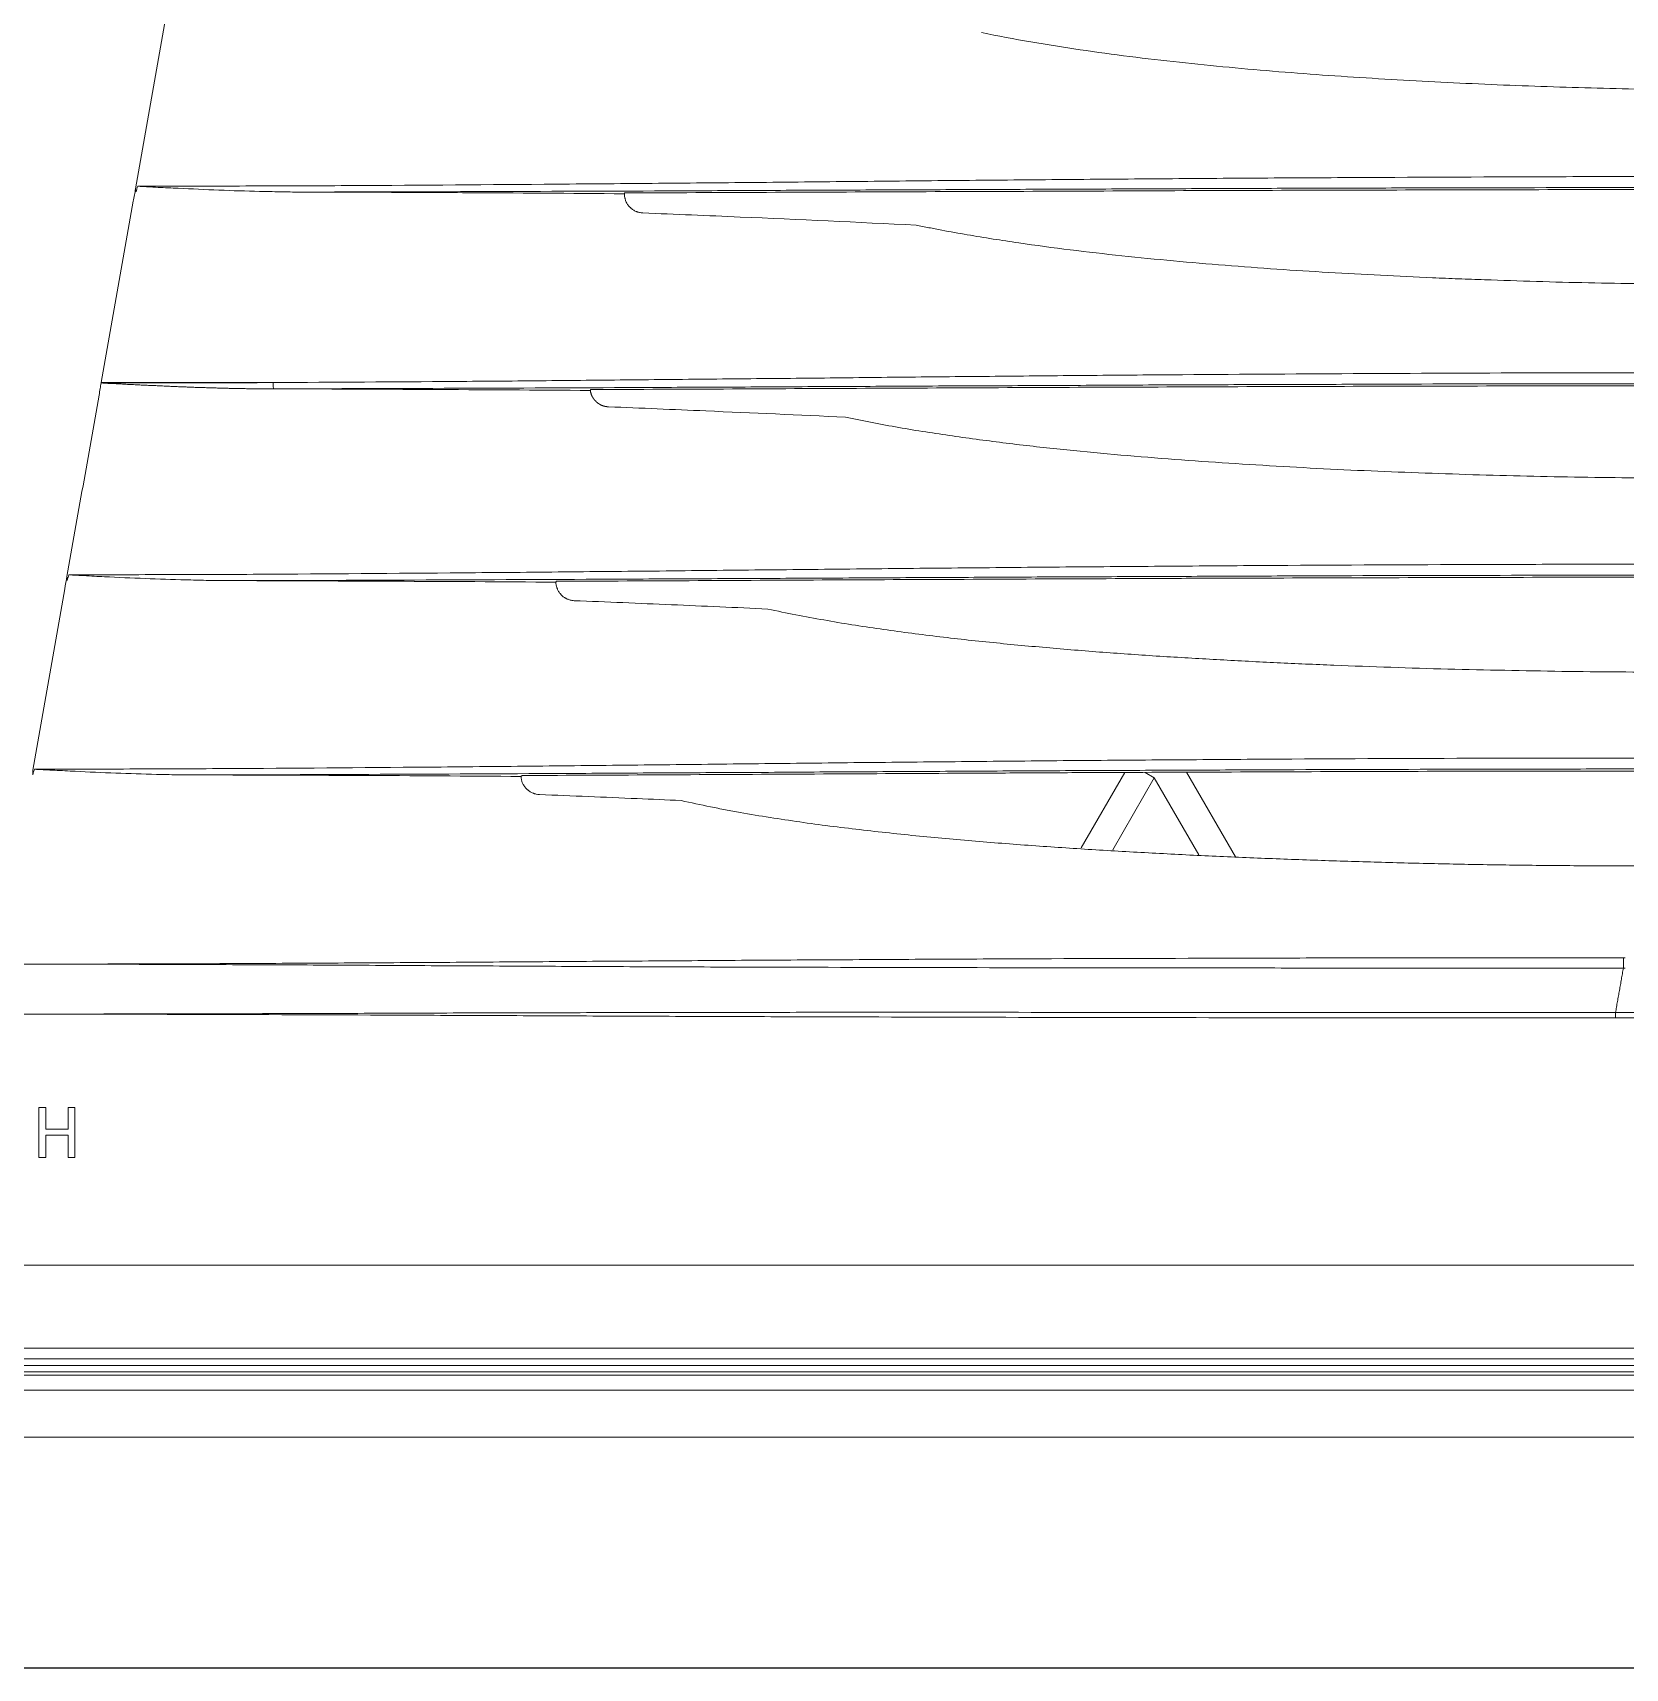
# Model space of a CAD drawing. Header units: millimetres. Extents: x 70151 to 230897, y 35202 to 113211.
# Drawn here: x 174145.3 to 174273.2, y 70781.4 to 70912.8 of the extents above; entities that cross this region are included whole.
import ezdxf

# ---------------------------------------------------------------- set-up
doc = ezdxf.new("R2010")
doc.units = ezdxf.units.MM
doc.header["$LTSCALE"] = 50
doc.layers.add('2-con', color=2, linetype='Continuous')
doc.layers.add('HAT', color=8, linetype='Continuous')
doc.layers.add('mark-B', color=2, linetype='Continuous', lineweight=20)

# ---------------------------------------------------------------- blocks, each defined once
blk = doc.blocks.new('무풍1way 일반')
at = {"layer": 'mark-B'}
for p, q in [((0, -24.85), (514.58, -24.85)), ((0, -24.85), (514.58, -24.85)), ((514.56, -25.36), (0, -25.36)), ((514.56, -25.36), (0, -25.36)), ((503.7, -42.06), (504.25, -42.06)), ((506.04, -42.06), (506.59, -42.06)), ((504.25, -43.85), (506.04, -43.85)), ((506.04, -44.34), (504.25, -44.34)), ((504.25, -46.07), (503.7, -46.07)), ((506.59, -46.07), (506.04, -46.07)), ((-380.01, -53.26), (380.01, -53.26)), ((380.01, -53.69), (-380.01, -53.69)), ((414.45, -72.99), (410.53, -66.19)), ((414.45, -72.99), (410.53, -66.19)), ((413.47, -66.36), (417.04, -72.55)), ((413.47, -66.36), (417.04, -72.55)), ((417.04, -72.55), (420.38, -66.77)), ((417.04, -72.55), (420.38, -66.77)), ((422.9, -66.92), (419.41, -72.97)), ((422.9, -66.92), (419.41, -72.97)), ((417.04, -72.55), (417.76, -72.96)), ((417.04, -72.55), (417.76, -72.96))]:
    blk.add_line(p, q, dxfattribs=at)
blk.add_ellipse((487.76, -104.27), major_axis=(0.001, -0.502), ratio=0.030031, start_param=1.569204, end_param=3.071748, dxfattribs=at)
for points, knots in [([(529.67, -1.07), (528.29, -1.06), (526.91, -1.06), (524.15, -1.06), (522.78, -1.06), (518.64, -1.06), (510.36, -1.06), (491.05, -1.06), (474.5, -1.06), (441.39, -1.06), (375.18, -1.05), (308.98, -1.05), (176.56, -1.05), (88.28, -1.05), (0, -1.05)], [0, 0, 0, 0, 0.007813, 0.007813, 0.015625, 0.015625, 0.03125, 0.0625, 0.125, 0.125, 0.25, 0.5, 0.5, 1, 1, 1, 1]), ([(529.67, -1.07), (528.29, -1.06), (526.91, -1.06), (524.15, -1.06), (522.78, -1.06), (518.64, -1.06), (510.36, -1.06), (491.05, -1.06), (474.5, -1.06), (441.39, -1.06), (375.18, -1.05), (308.98, -1.05), (176.56, -1.05), (88.28, -1.05), (0, -1.05)], [0, 0, 0, 0, 0.007812, 0.007812, 0.015625, 0.015625, 0.03125, 0.0625, 0.125, 0.125, 0.25, 0.5, 0.5, 1, 1, 1, 1]), ([(514.01, -19.59), (492.59, -19.59), (449.76, -19.59), (385.5, -19.59), (321.25, -19.59), (192.75, -19.59), (85.67, -19.59), (0, -19.59)], [0, 0, 0, 0, 0.125, 0.25, 0.375, 0.5, 1, 1, 1, 1]), ([(514.01, -19.59), (492.59, -19.59), (449.76, -19.59), (385.5, -19.59), (321.25, -19.59), (192.75, -19.59), (85.67, -19.59), (0, -19.59)], [0, 0, 0, 0, 0.125, 0.25, 0.375, 0.5, 1, 1, 1, 1]), ([(0, -23.37), (85.4, -23.37), (170.8, -23.37), (277.56, -23.37), (298.91, -23.37), (341.61, -23.37), (362.96, -23.37), (405.66, -23.37), (427.01, -23.37), (469.71, -23.37), (491.06, -23.37), (512.41, -23.37)], [0, 0, 0, 0, 0.5, 0.5, 0.625, 0.625, 0.75, 0.75, 0.875, 0.875, 1, 1, 1, 1]), ([(0, -23.37), (85.4, -23.37), (170.8, -23.37), (277.56, -23.37), (298.91, -23.37), (341.61, -23.37), (362.96, -23.37), (405.66, -23.37), (427.01, -23.37), (469.71, -23.37), (491.06, -23.37), (512.41, -23.37)], [0, 0, 0, 0, 0.5, 0.5, 0.625, 0.625, 0.75, 0.75, 0.875, 0.875, 1, 1, 1, 1]), ([(512.41, -24.58), (491.06, -24.58), (469.71, -24.58), (427.01, -24.58), (405.66, -24.58), (362.96, -24.58), (320.26, -24.58), (192.15, -24.58), (85.4, -24.58), (0, -24.58)], [0, 0, 0, 0, 0.125, 0.125, 0.25, 0.25, 0.375, 0.5, 1, 1, 1, 1]), ([(512.41, -24.58), (491.06, -24.58), (469.71, -24.58), (427.01, -24.58), (405.66, -24.58), (362.96, -24.58), (320.26, -24.58), (192.15, -24.58), (85.4, -24.58), (0, -24.58)], [0, 0, 0, 0, 0.125, 0.125, 0.25, 0.25, 0.375, 0.5, 1, 1, 1, 1]), ([(0, -25.9), (42.6, -25.9), (85.19, -25.9), (149.09, -25.9), (170.39, -25.9), (212.99, -25.9), (234.29, -25.9), (276.88, -25.9), (298.18, -25.9), (340.78, -25.9), (362.08, -25.9), (404.67, -25.89), (425.97, -25.89), (452.6, -25.9), (457.92, -25.9), (468.57, -25.9), (473.89, -25.9), (484.54, -25.9), (489.87, -25.9), (496.52, -25.9), (497.86, -25.9), (500.52, -25.9), (501.85, -25.9), (503.85, -25.89), (504.51, -25.89), (505.84, -25.89), (506.51, -25.89), (507.84, -25.9), (508.51, -25.9), (509.5, -25.9), (509.84, -25.89), (510.34, -25.89), (510.5, -25.89), (510.83, -25.89), (511, -25.89), (511.17, -25.89)], [0, 0, 0, 0, 0.25, 0.25, 0.375, 0.375, 0.5, 0.5, 0.625, 0.625, 0.75, 0.75, 0.875, 0.875, 0.90625, 0.90625, 0.9375, 0.9375, 0.96875, 0.96875, 0.976563, 0.976563, 0.984375, 0.984375, 0.988281, 0.988281, 0.992188, 0.992188, 0.996094, 0.996094, 0.998047, 0.998047, 0.999023, 0.999023, 1, 1, 1, 1]), ([(511.17, -26.75), (511, -26.75), (510.83, -26.75), (510.5, -26.75), (510.33, -26.75), (509.84, -26.75), (509.5, -26.75), (508.5, -26.75), (507.84, -26.75), (506.51, -26.75), (505.84, -26.75), (504.51, -26.75), (503.85, -26.75), (501.85, -26.75), (500.52, -26.75), (497.85, -26.75), (496.52, -26.75), (489.87, -26.75), (484.54, -26.75), (473.89, -26.75), (468.57, -26.75), (457.92, -26.75), (452.6, -26.75), (425.97, -26.75), (404.67, -26.75), (362.08, -26.75), (340.78, -26.75), (298.18, -26.75), (276.88, -26.75), (234.28, -26.75), (212.99, -26.75), (170.39, -26.75), (149.09, -26.75), (85.19, -26.75), (42.6, -26.75), (0, -26.75)], [0, 0, 0, 0, 0.000977, 0.000977, 0.001953, 0.001953, 0.003906, 0.003906, 0.007813, 0.007813, 0.011719, 0.011719, 0.015625, 0.015625, 0.023438, 0.023438, 0.03125, 0.03125, 0.0625, 0.0625, 0.09375, 0.09375, 0.125, 0.125, 0.25, 0.25, 0.375, 0.375, 0.5, 0.5, 0.625, 0.625, 0.75, 0.75, 1, 1, 1, 1]), ([(0, -33.4), (42.38, -33.4), (127.14, -33.4), (233.1, -33.4), (317.86, -33.4), (381.43, -33.4), (445.01, -33.4), (487.39, -33.4), (508.58, -33.4)], [0, 0, 0, 0, 0.25, 0.5, 0.625, 0.75, 0.875, 1, 1, 1, 1]), ([(380.01, -53.69), (380.01, -53.68), (380.01, -53.65), (380.01, -53.59), (380.01, -53.56), (380.01, -53.48), (380.01, -53.44), (380.01, -53.35), (380.01, -53.3), (380.01, -53.26)], [0, 0, 0, 0, 0.25, 0.25, 0.5, 0.5, 0.75, 0.75, 1, 1, 1, 1]), ([(380.01, -53.26), (385.45, -53.26), (390.89, -53.26), (401.77, -53.27), (407.21, -53.27), (418.09, -53.29), (423.52, -53.3), (434.4, -53.32), (439.84, -53.34), (448, -53.36), (450.72, -53.37), (456.16, -53.39), (461.6, -53.41), (467.04, -53.44), (472.48, -53.46), (475.2, -53.47), (483.36, -53.51), (488.8, -53.53), (496.96, -53.55), (499.68, -53.56), (505.12, -53.56), (507.84, -53.57), (510.56, -53.57)], [0, 0, 0, 0, 0.125, 0.125, 0.25, 0.25, 0.375, 0.375, 0.5, 0.5, 0.5625, 0.5625, 0.625, 0.6875, 0.6875, 0.75, 0.75, 0.875, 0.875, 0.9375, 0.9375, 1, 1, 1, 1]), ([(510.56, -53.57), (507.84, -53.57), (505.12, -53.57), (499.68, -53.58), (496.96, -53.58), (491.52, -53.6), (488.8, -53.6), (483.36, -53.62), (480.64, -53.63), (475.2, -53.65), (472.48, -53.66), (467.04, -53.68), (464.32, -53.68), (458.88, -53.69), (456.16, -53.7), (450.72, -53.7), (448, -53.71), (442.56, -53.71), (439.84, -53.71), (434.4, -53.71), (431.68, -53.71), (423.52, -53.71), (418.09, -53.7), (407.21, -53.7), (401.77, -53.7), (390.89, -53.7), (385.45, -53.69), (380.01, -53.69)], [0, 0, 0, 0, 0.0625, 0.0625, 0.125, 0.125, 0.1875, 0.1875, 0.25, 0.25, 0.3125, 0.3125, 0.375, 0.375, 0.4375, 0.4375, 0.5, 0.5, 0.5625, 0.5625, 0.625, 0.625, 0.75, 0.75, 0.875, 0.875, 1, 1, 1, 1]), ([(379.38, -57.26), (379.46, -57.26), (379.55, -57.26), (379.71, -57.26), (379.96, -57.26), (380.55, -57.26), (381.71, -57.26), (384.04, -57.26), (386.04, -57.26), (390.04, -57.26), (392.71, -57.26), (396.7, -57.26), (398.03, -57.26), (400.7, -57.26), (402.03, -57.26), (406.02, -57.27), (408.68, -57.27), (416.66, -57.28), (421.98, -57.28), (432.6, -57.3), (437.91, -57.31), (445.88, -57.33), (448.53, -57.34), (453.84, -57.35), (456.5, -57.36), (461.81, -57.39), (464.46, -57.4), (469.78, -57.43), (472.44, -57.44), (477.75, -57.47), (480.41, -57.49), (484.4, -57.51), (485.73, -57.51), (488.4, -57.53), (489.73, -57.53), (492.39, -57.54), (493.72, -57.55), (496.39, -57.56), (497.72, -57.56), (500.38, -57.57), (501.72, -57.57), (504.38, -57.58), (505.71, -57.58), (507.05, -57.58)], [0, 0, 0, 0, 0.001953, 0.001953, 0.003906, 0.007812, 0.015625, 0.03125, 0.0625, 0.0625, 0.125, 0.125, 0.15625, 0.15625, 0.1875, 0.1875, 0.25, 0.25, 0.375, 0.375, 0.5, 0.5, 0.5625, 0.5625, 0.625, 0.625, 0.6875, 0.6875, 0.75, 0.75, 0.8125, 0.8125, 0.84375, 0.84375, 0.875, 0.875, 0.90625, 0.90625, 0.9375, 0.9375, 0.96875, 0.96875, 1, 1, 1, 1]), ([(379.38, -58.09), (379.38, -58.07), (379.38, -58.04), (379.38, -57.97), (379.38, -57.93), (379.38, -57.85), (379.38, -57.81), (379.38, -57.73), (379.38, -57.68), (379.38, -57.6), (379.38, -57.56), (379.38, -57.48), (379.38, -57.45), (379.38, -57.38), (379.38, -57.35), (379.38, -57.3), (379.38, -57.27), (379.38, -57.26)], [0, 0, 0, 0, 0.125, 0.125, 0.25, 0.25, 0.375, 0.375, 0.5, 0.5, 0.625, 0.625, 0.75, 0.75, 0.875, 0.875, 1, 1, 1, 1]), ([(507.05, -57.58), (505.71, -57.58), (504.38, -57.59), (501.71, -57.59), (500.38, -57.59), (496.38, -57.6), (493.72, -57.61), (489.73, -57.63), (488.39, -57.64), (485.73, -57.65), (484.4, -57.66), (480.41, -57.68), (477.75, -57.7), (472.43, -57.73), (469.78, -57.75), (464.46, -57.79), (461.81, -57.81), (456.5, -57.84), (453.84, -57.86), (448.53, -57.9), (445.88, -57.91), (440.57, -57.94), (437.91, -57.96), (432.6, -57.98), (429.95, -58), (421.98, -58.03), (416.66, -58.04), (408.68, -58.06), (406.02, -58.07), (402.03, -58.08), (400.7, -58.08), (398.03, -58.08), (396.7, -58.08), (392.71, -58.09), (390.04, -58.09), (384.71, -58.09), (382.05, -58.09), (379.38, -58.09)], [0, 0, 0, 0, 0.03125, 0.03125, 0.0625, 0.0625, 0.125, 0.125, 0.15625, 0.15625, 0.1875, 0.1875, 0.25, 0.25, 0.3125, 0.3125, 0.375, 0.375, 0.4375, 0.4375, 0.5, 0.5, 0.5625, 0.5625, 0.625, 0.625, 0.75, 0.75, 0.8125, 0.8125, 0.84375, 0.84375, 0.875, 0.875, 0.9375, 0.9375, 1, 1, 1, 1]), ([(379.38, -58.09), (379.33, -58.09), (379.28, -58.09), (379.23, -58.09), (379.23, -58.09), (379.23, -58.09)], [0, 0, 0, 0, 0.999719, 0.999719, 1, 1, 1, 1]), ([(455.03, -70.72), (454.25, -70.53), (453.46, -70.37), (452.27, -70.13), (451.87, -70.05), (451.08, -69.9), (450.68, -69.83), (449.49, -69.61), (448.69, -69.48), (447.09, -69.23), (446.3, -69.11), (444.7, -68.88), (443.9, -68.77), (442.3, -68.57), (441.5, -68.47), (439.1, -68.19), (437.5, -68.02), (434.29, -67.7), (432.69, -67.56), (429.48, -67.29), (427.87, -67.17), (424.65, -66.94), (423.05, -66.84), (419.83, -66.64), (418.22, -66.55), (415, -66.38), (413.39, -66.3), (410.17, -66.15), (408.56, -66.09), (405.33, -65.96), (403.72, -65.91), (400.5, -65.8), (398.89, -65.76), (395.66, -65.67), (394.05, -65.64), (390.83, -65.57), (387.6, -65.52), (384.38, -65.49), (381.15, -65.47), (379.54, -65.46), (377.93, -65.46)], [0, 0, 0, 0, 0.03125, 0.03125, 0.046875, 0.046875, 0.0625, 0.0625, 0.09375, 0.09375, 0.125, 0.125, 0.15625, 0.15625, 0.1875, 0.1875, 0.25, 0.25, 0.3125, 0.3125, 0.375, 0.375, 0.4375, 0.4375, 0.5, 0.5, 0.5625, 0.5625, 0.625, 0.625, 0.6875, 0.6875, 0.75, 0.75, 0.8125, 0.8125, 0.875, 0.9375, 0.9375, 1, 1, 1, 1]), ([(538.29, -68.5), (536.72, -77.89), (533.57, -96.67), (528.77, -124.82), (523.9, -152.97), (518.99, -181.11), (514.01, -209.24), (509.74, -233.16), (507.11, -247.71), (506.17, -252.89)], [0, 0, 0, 0, 0.152619, 0.305238, 0.457857, 0.610476, 0.763096, 0.915715, 1, 1, 1, 1]), ([(466.4, -71.2), (463.79, -71.09), (460, -70.93), (456.21, -70.77), (455.03, -70.72)], [0, 0, 0, 0, 0.689688, 1, 1, 1, 1]), ([(466.4, -71.2), (466.49, -71.2), (466.58, -71.21), (466.71, -71.24), (466.75, -71.25), (466.81, -71.27), (466.83, -71.28), (466.88, -71.29), (466.9, -71.3), (467, -71.34), (467.08, -71.38), (467.19, -71.45), (467.23, -71.48), (467.28, -71.52), (467.3, -71.53), (467.34, -71.56), (467.35, -71.57), (467.44, -71.64), (467.5, -71.71), (467.58, -71.81), (467.61, -71.85), (467.64, -71.9), (467.66, -71.92), (467.68, -71.96), (467.69, -71.98), (467.74, -72.07), (467.78, -72.15), (467.82, -72.28), (467.83, -72.32), (467.85, -72.4), (467.86, -72.45), (467.87, -72.49)], [0, 0, 0, 0, 0.125, 0.125, 0.1875, 0.1875, 0.21875, 0.21875, 0.25, 0.25, 0.375, 0.375, 0.4375, 0.4375, 0.46875, 0.46875, 0.5, 0.5, 0.625, 0.625, 0.6875, 0.6875, 0.71875, 0.71875, 0.75, 0.75, 0.875, 0.875, 0.9375, 0.9375, 1, 1, 1, 1]), ([(376.39, -73.25), (378.85, -73.25), (381.3, -73.25), (386.2, -73.24), (388.66, -73.24), (396.01, -73.22), (400.91, -73.21), (408.25, -73.18), (410.7, -73.17), (415.6, -73.15), (418.05, -73.14), (422.94, -73.12), (425.39, -73.11), (430.28, -73.08), (435.17, -73.05), (440.06, -73.03), (444.95, -73), (447.39, -72.98), (452.28, -72.96), (454.72, -72.94), (459.61, -72.92), (462.06, -72.9), (469.39, -72.86), (474.29, -72.84), (484.08, -72.8), (488.98, -72.78), (493.88, -72.77)], [0, 0, 0, 0, 0.0625, 0.0625, 0.125, 0.125, 0.25, 0.25, 0.3125, 0.3125, 0.375, 0.375, 0.4375, 0.4375, 0.5, 0.5625, 0.5625, 0.625, 0.625, 0.6875, 0.6875, 0.75, 0.75, 0.875, 0.875, 1, 1, 1, 1]), ([(506.95, -73.24), (504.22, -73.24), (501.5, -73.24), (496.05, -73.26), (493.33, -73.27), (485.16, -73.32), (479.72, -73.36), (471.57, -73.43), (468.85, -73.46), (463.42, -73.51), (460.7, -73.54), (455.27, -73.6), (452.55, -73.63), (447.12, -73.69), (444.4, -73.72), (438.97, -73.78), (436.26, -73.8), (430.82, -73.86), (428.1, -73.88), (424.03, -73.92), (422.67, -73.93), (419.95, -73.95), (418.59, -73.96), (414.51, -73.99), (411.79, -74.01), (403.63, -74.06), (398.19, -74.09), (390.02, -74.11), (387.29, -74.12), (383.21, -74.13), (381.85, -74.13), (379.8, -74.13), (378.78, -74.13), (377.59, -74.13), (376.99, -74.13), (376.69, -74.13), (376.57, -74.13), (376.48, -74.13), (376.44, -74.13), (376.39, -74.13)], [0, 0, 0, 0, 0.0625, 0.0625, 0.125, 0.125, 0.25, 0.25, 0.3125, 0.3125, 0.375, 0.375, 0.4375, 0.4375, 0.5, 0.5, 0.5625, 0.5625, 0.625, 0.625, 0.65625, 0.65625, 0.6875, 0.6875, 0.75, 0.75, 0.875, 0.875, 0.9375, 0.9375, 0.96875, 0.96875, 0.984375, 0.992187, 0.996094, 0.998047, 0.999023, 0.999023, 1, 1, 1, 1]), ([(467.81, -72.72), (464.01, -72.74), (460.21, -72.76), (452.62, -72.8), (448.82, -72.82), (441.23, -72.86), (437.43, -72.88), (431.73, -72.91), (429.83, -72.92), (426.03, -72.94), (424.13, -72.95), (418.43, -72.98), (414.63, -72.99), (407.03, -73.02), (403.23, -73.04), (395.62, -73.06), (391.81, -73.07), (386.1, -73.08), (384.2, -73.08), (380.39, -73.08), (378.49, -73.08), (376.58, -73.08)], [0, 0, 0, 0, 0.125, 0.125, 0.25, 0.25, 0.375, 0.375, 0.4375, 0.4375, 0.5, 0.5, 0.625, 0.625, 0.75, 0.75, 0.875, 0.875, 0.9375, 0.9375, 1, 1, 1, 1]), ([(493.88, -72.77), (491.71, -72.77), (489.54, -72.76), (485.21, -72.74), (483.04, -72.74), (476.55, -72.71), (472.22, -72.68), (467.89, -72.65)], [0, 0, 0, 0, 0.25, 0.25, 0.5, 0.5, 1, 1, 1, 1]), ([(493.88, -72.77), (494.42, -72.77), (494.97, -72.78), (496.06, -72.79), (496.6, -72.8), (498.24, -72.84), (499.33, -72.88), (501.51, -72.96), (502.6, -73.01), (504.23, -73.09), (504.77, -73.12), (505.59, -73.16), (505.86, -73.17), (506.27, -73.19), (506.41, -73.2), (506.61, -73.21), (506.68, -73.22), (506.78, -73.22), (506.81, -73.22), (506.87, -73.23), (506.88, -73.23), (506.91, -73.23), (506.92, -73.23), (506.93, -73.23), (506.93, -73.23), (506.94, -73.23), (506.94, -73.23), (506.94, -73.23), (506.95, -73.24), (506.95, -73.24), (506.95, -73.24), (506.95, -73.24), (506.95, -73.24), (506.95, -73.24), (506.95, -73.24), (506.95, -73.24)], [0, 0, 0, 0, 0.125, 0.125, 0.25, 0.25, 0.5, 0.5, 0.75, 0.75, 0.875, 0.875, 0.9375, 0.9375, 0.96875, 0.96875, 0.984375, 0.984375, 0.992188, 0.992188, 0.996094, 0.996094, 0.998047, 0.998047, 0.999023, 0.999023, 0.999512, 0.999512, 0.999756, 0.999756, 0.999878, 0.999878, 0.999939, 0.999939, 1, 1, 1, 1]), ([(504.52, -87.71), (504.95, -85.28), (505.8, -80.43), (506.66, -75.57), (507.09, -73.15)], [0, 0, 0, 0, 0.500001, 1, 1, 1, 1]), ([(375.18, -81.03), (376.7, -81.03), (378.23, -81.03), (381.28, -81.05), (384.32, -81.08), (387.37, -81.14), (390.42, -81.2), (391.95, -81.23), (394.99, -81.31), (396.52, -81.36), (399.57, -81.46), (401.09, -81.52), (404.14, -81.64), (405.66, -81.71), (408.7, -81.85), (410.23, -81.93), (413.27, -82.1), (414.79, -82.19), (417.08, -82.33), (417.84, -82.38), (419.36, -82.49), (420.12, -82.54), (422.4, -82.71), (423.92, -82.84), (426.96, -83.1), (428.47, -83.24), (431.51, -83.55), (433.02, -83.71), (435.29, -83.99), (436.04, -84.08), (437.55, -84.28), (438.3, -84.38), (439.81, -84.6), (440.56, -84.71), (442.07, -84.95), (442.82, -85.08), (444.32, -85.34), (445.07, -85.48), (446.57, -85.77), (447.31, -85.92), (448.06, -86.09)], [0, 0, 0, 0, 0.0625, 0.0625, 0.125, 0.1875, 0.1875, 0.25, 0.25, 0.3125, 0.3125, 0.375, 0.375, 0.4375, 0.4375, 0.5, 0.5, 0.5625, 0.5625, 0.59375, 0.59375, 0.625, 0.625, 0.6875, 0.6875, 0.75, 0.75, 0.8125, 0.8125, 0.84375, 0.84375, 0.875, 0.875, 0.90625, 0.90625, 0.9375, 0.9375, 0.96875, 0.96875, 1, 1, 1, 1]), ([(463.61, -86.76), (461.01, -86.66), (455.82, -86.44), (450.64, -86.21), (448.06, -86.09)], [0, 0, 0, 0, 0.501759, 1, 1, 1, 1]), ([(463.8, -86.78), (463.89, -86.8), (464.05, -86.84), (464.21, -86.91), (464.3, -86.96), (464.32, -86.97), (464.35, -86.99), (464.37, -87), (464.43, -87.03), (464.46, -87.06), (464.56, -87.13), (464.62, -87.19), (464.69, -87.27), (464.71, -87.28), (464.74, -87.32), (464.75, -87.33), (464.79, -87.38), (464.81, -87.42), (464.88, -87.52), (464.92, -87.59), (464.96, -87.69), (464.97, -87.71), (464.99, -87.75), (464.99, -87.77), (465.01, -87.83), (465.03, -87.87), (465.06, -87.99), (465.07, -88.07), (465.08, -88.15)], [0, 0, 0, 0, 0.125, 0.25, 0.25, 0.28125, 0.28125, 0.3125, 0.3125, 0.375, 0.375, 0.5, 0.5, 0.53125, 0.53125, 0.5625, 0.5625, 0.625, 0.625, 0.75, 0.75, 0.78125, 0.78125, 0.8125, 0.8125, 0.875, 0.875, 1, 1, 1, 1]), ([(373.64, -88.81), (376.09, -88.81), (378.55, -88.81), (383.45, -88.81), (385.9, -88.8), (393.25, -88.79), (398.15, -88.78), (405.49, -88.75), (407.94, -88.74), (412.84, -88.72), (415.28, -88.71), (420.18, -88.69), (422.63, -88.68), (427.52, -88.66), (432.41, -88.63), (437.3, -88.61), (442.19, -88.58), (444.63, -88.57), (449.52, -88.54), (451.97, -88.53), (456.86, -88.51), (459.3, -88.49), (466.64, -88.46), (471.53, -88.44), (481.32, -88.4), (486.22, -88.38), (491.12, -88.37)], [0, 0, 0, 0, 0.0625, 0.0625, 0.125, 0.125, 0.25, 0.25, 0.3125, 0.3125, 0.375, 0.375, 0.4375, 0.4375, 0.5, 0.5625, 0.5625, 0.625, 0.625, 0.6875, 0.6875, 0.75, 0.75, 0.875, 0.875, 1, 1, 1, 1]), ([(504.19, -88.84), (501.46, -88.84), (498.74, -88.85), (493.29, -88.86), (490.57, -88.87), (482.41, -88.92), (476.97, -88.96), (468.81, -89.03), (466.09, -89.05), (460.66, -89.11), (457.94, -89.13), (452.51, -89.19), (449.79, -89.22), (444.36, -89.27), (441.64, -89.3), (436.21, -89.36), (433.49, -89.38), (428.06, -89.43), (425.34, -89.46), (421.26, -89.49), (419.91, -89.5), (417.19, -89.52), (415.83, -89.53), (411.75, -89.56), (409.03, -89.58), (400.87, -89.63), (395.43, -89.65), (387.26, -89.68), (384.54, -89.68), (380.45, -89.69), (379.09, -89.69), (377.05, -89.69), (376.03, -89.69), (374.83, -89.7), (374.24, -89.7), (373.98, -89.7), (373.81, -89.7), (373.73, -89.7), (373.64, -89.7)], [0, 0, 0, 0, 0.0625, 0.0625, 0.125, 0.125, 0.25, 0.25, 0.3125, 0.3125, 0.375, 0.375, 0.4375, 0.4375, 0.5, 0.5, 0.5625, 0.5625, 0.625, 0.625, 0.65625, 0.65625, 0.6875, 0.6875, 0.75, 0.75, 0.875, 0.875, 0.9375, 0.9375, 0.96875, 0.96875, 0.984375, 0.992187, 0.996094, 0.998047, 0.998047, 1, 1, 1, 1]), ([(373.83, -88.65), (375.73, -88.65), (377.64, -88.64), (381.44, -88.64), (387.15, -88.64), (392.86, -88.62), (400.47, -88.6), (404.27, -88.59), (409.98, -88.57), (411.88, -88.57), (415.68, -88.55), (417.58, -88.54), (423.28, -88.52), (427.08, -88.5), (434.68, -88.46), (438.47, -88.45), (446.07, -88.41), (449.87, -88.39), (457.46, -88.35), (461.26, -88.33), (465.06, -88.32)], [0, 0, 0, 0, 0.0625, 0.0625, 0.125, 0.25, 0.25, 0.375, 0.375, 0.4375, 0.4375, 0.5, 0.5, 0.625, 0.625, 0.75, 0.75, 0.875, 0.875, 1, 1, 1, 1]), ([(491.12, -88.37), (488.95, -88.37), (486.78, -88.36), (482.43, -88.34), (480.26, -88.33), (473.75, -88.3), (469.42, -88.28), (465.08, -88.25)], [0, 0, 0, 0, 0.25, 0.25, 0.5, 0.5, 1, 1, 1, 1]), ([(491.12, -88.37), (491.67, -88.37), (492.21, -88.38), (493.3, -88.39), (493.85, -88.41), (495.48, -88.45), (496.57, -88.48), (498.74, -88.57), (499.83, -88.61), (501.47, -88.69), (502.01, -88.72), (502.83, -88.76), (503.1, -88.78), (503.51, -88.8), (503.64, -88.81), (503.85, -88.82), (503.91, -88.82), (504.02, -88.83), (504.05, -88.83), (504.1, -88.83), (504.12, -88.83), (504.14, -88.83), (504.15, -88.84), (504.16, -88.84), (504.17, -88.84), (504.18, -88.84), (504.18, -88.84), (504.18, -88.84), (504.18, -88.84), (504.18, -88.84), (504.18, -88.84), (504.18, -88.84), (504.18, -88.84), (504.19, -88.84), (504.19, -88.84), (504.19, -88.84)], [0, 0, 0, 0, 0.125, 0.125, 0.25, 0.25, 0.5, 0.5, 0.75, 0.75, 0.875, 0.875, 0.9375, 0.9375, 0.96875, 0.96875, 0.984375, 0.984375, 0.992188, 0.992188, 0.996094, 0.996094, 0.998047, 0.998047, 0.999023, 0.999023, 0.999512, 0.999512, 0.999756, 0.999756, 0.999878, 0.999878, 0.999939, 0.999939, 1, 1, 1, 1]), ([(501.76, -103.27), (502.19, -100.84), (503.05, -95.99), (503.91, -91.14), (504.34, -88.71)], [0, 0, 0, 0, 0.5, 1, 1, 1, 1]), ([(441.83, -101.49), (441.12, -101.34), (440.4, -101.2), (438.97, -100.92), (438.26, -100.79), (436.83, -100.54), (436.11, -100.42), (434.68, -100.2), (433.96, -100.09), (431.8, -99.78), (430.37, -99.59), (427.49, -99.23), (426.05, -99.07), (423.16, -98.77), (421.72, -98.63), (418.83, -98.37), (417.38, -98.26), (414.49, -98.03), (413.04, -97.93), (410.15, -97.74), (408.7, -97.65), (405.8, -97.48), (404.35, -97.4), (401.45, -97.26), (400, -97.19), (397.1, -97.07), (395.65, -97.02), (392.75, -96.92), (391.29, -96.87), (388.39, -96.79), (385.49, -96.72), (381.13, -96.65), (378.23, -96.62), (375.33, -96.59), (373.87, -96.59), (372.42, -96.59)], [0, 0, 0, 0, 0.03125, 0.03125, 0.0625, 0.0625, 0.09375, 0.09375, 0.125, 0.125, 0.1875, 0.1875, 0.25, 0.25, 0.3125, 0.3125, 0.375, 0.375, 0.4375, 0.4375, 0.5, 0.5, 0.5625, 0.5625, 0.625, 0.625, 0.6875, 0.6875, 0.75, 0.75, 0.8125, 0.875, 0.9375, 0.9375, 1, 1, 1, 1]), ([(460.85, -102.33), (458.25, -102.22), (451.91, -101.95), (445.57, -101.67), (441.83, -101.49)], [0, 0, 0, 0, 0.410279, 1, 1, 1, 1]), ([(460.85, -102.33), (460.86, -102.33), (460.87, -102.33), (460.89, -102.33), (460.91, -102.33), (460.93, -102.33), (460.95, -102.33), (460.97, -102.33), (460.99, -102.34), (461.01, -102.34), (461.03, -102.34), (461.05, -102.35), (461.07, -102.35), (461.09, -102.35), (461.11, -102.36), (461.13, -102.36), (461.15, -102.36), (461.16, -102.37), (461.18, -102.37), (461.2, -102.38), (461.22, -102.38), (461.24, -102.39), (461.26, -102.39), (461.27, -102.4), (461.29, -102.4), (461.31, -102.41), (461.33, -102.42), (461.34, -102.42), (461.36, -102.43), (461.38, -102.44), (461.4, -102.44), (461.41, -102.45), (461.43, -102.46), (461.45, -102.47), (461.47, -102.47), (461.48, -102.48), (461.5, -102.49), (461.52, -102.5), (461.53, -102.51), (461.55, -102.52), (461.57, -102.53), (461.58, -102.54), (461.6, -102.55), (461.61, -102.56), (461.63, -102.57), (461.65, -102.58), (461.66, -102.59), (461.68, -102.6), (461.69, -102.61), (461.71, -102.62), (461.72, -102.63), (461.74, -102.65), (461.76, -102.66), (461.77, -102.67), (461.79, -102.68), (461.8, -102.69), (461.82, -102.71), (461.83, -102.72), (461.84, -102.73), (461.86, -102.75), (461.89, -102.78), (461.92, -102.81), (461.95, -102.84), (461.97, -102.87), (462, -102.9), (462.02, -102.93), (462.05, -102.96), (462.07, -102.99), (462.09, -103.02), (462.11, -103.06), (462.13, -103.09), (462.15, -103.12), (462.17, -103.16), (462.19, -103.19), (462.2, -103.23), (462.22, -103.26), (462.23, -103.3), (462.25, -103.34), (462.26, -103.37), (462.27, -103.41), (462.28, -103.45), (462.29, -103.49), (462.3, -103.52), (462.31, -103.56), (462.31, -103.6), (462.32, -103.63), (462.32, -103.64)], [0, 0, 0, 0, 0.009323, 0.018606, 0.02785, 0.037056, 0.046225, 0.055358, 0.064458, 0.073525, 0.08256, 0.091566, 0.100543, 0.109493, 0.118418, 0.127318, 0.136195, 0.145051, 0.153888, 0.162706, 0.171507, 0.180292, 0.189064, 0.197824, 0.206573, 0.215312, 0.224044, 0.23277, 0.241491, 0.250209, 0.258925, 0.267642, 0.276359, 0.28508, 0.293806, 0.302538, 0.311278, 0.320026, 0.328786, 0.337558, 0.346344, 0.355145, 0.363963, 0.3728, 0.381656, 0.390534, 0.399434, 0.408359, 0.41731, 0.426287, 0.435294, 0.44433, 0.453398, 0.462498, 0.471632, 0.480803, 0.490009, 0.499254, 0.508539, 0.517864, 0.537252, 0.556468, 0.575525, 0.594434, 0.613207, 0.631858, 0.650399, 0.668844, 0.687206, 0.705498, 0.723734, 0.741928, 0.760093, 0.778245, 0.796397, 0.814562, 0.832756, 0.850991, 0.869281, 0.887641, 0.906084, 0.924623, 0.943272, 0.962042, 0.980947, 1, 1, 1, 1]), ([(503.47, -300.27), (503.49, -300.21), (503.51, -300.14), (503.55, -300.02), (503.61, -299.83), (503.74, -299.39), (503.85, -299.01), (503.99, -298.5), (504.06, -298.25), (504.2, -297.74), (504.26, -297.48), (504.39, -296.97), (504.45, -296.72), (504.56, -296.2), (504.62, -295.95), (504.78, -295.17), (504.88, -294.66), (505.02, -293.88), (505.07, -293.62), (505.16, -293.1), (505.3, -292.32), (505.44, -291.54), (505.71, -289.99), (505.89, -288.95), (506.44, -285.84), (506.8, -283.76), (507.54, -279.61), (507.9, -277.54), (509.73, -267.17), (511.19, -258.87), (513.39, -246.42), (514.12, -242.27), (515.58, -233.97), (516.31, -229.82), (518.5, -217.37), (519.96, -209.07), (524.34, -184.18), (527.26, -167.58), (531.64, -142.69), (533.1, -134.39), (536.02, -117.79), (537.48, -109.5), (538.94, -101.2)], [0, 0, 0, 0, 0.000977, 0.000977, 0.001953, 0.003906, 0.007813, 0.007813, 0.011719, 0.011719, 0.015625, 0.015625, 0.019531, 0.019531, 0.023438, 0.023438, 0.03125, 0.03125, 0.035156, 0.035156, 0.039063, 0.046875, 0.046875, 0.0625, 0.0625, 0.09375, 0.09375, 0.125, 0.125, 0.25, 0.25, 0.3125, 0.3125, 0.375, 0.375, 0.5, 0.5, 0.75, 0.75, 0.875, 0.875, 1, 1, 1, 1]), ([(539.89, -101.4), (538.43, -109.71), (536.97, -118.01), (534.05, -134.61), (532.59, -142.91), (528.21, -167.82), (525.29, -184.43), (520.9, -209.34), (519.44, -217.64), (517.25, -230.1), (516.52, -234.25), (515.06, -242.55), (514.33, -246.7), (512.14, -259.16), (510.67, -267.47), (508.84, -277.85), (508.48, -279.92), (507.74, -284.07), (507.37, -286.15), (506.83, -289.26), (506.65, -290.3), (506.37, -291.86), (506.24, -292.64), (506.1, -293.42), (506.01, -293.93), (505.96, -294.19), (505.81, -294.97), (505.71, -295.49), (505.55, -296.26), (505.5, -296.52), (505.38, -297.03), (505.32, -297.29), (505.19, -297.8), (505.13, -298.06), (504.99, -298.57), (504.92, -298.82), (504.71, -299.58), (504.56, -300.09), (504.4, -300.59)], [0, 0, 0, 0, 0.125, 0.125, 0.25, 0.25, 0.5, 0.5, 0.625, 0.625, 0.6875, 0.6875, 0.75, 0.75, 0.875, 0.875, 0.90625, 0.90625, 0.9375, 0.9375, 0.953125, 0.953125, 0.960937, 0.964844, 0.964844, 0.96875, 0.96875, 0.976562, 0.976562, 0.980469, 0.980469, 0.984375, 0.984375, 0.988281, 0.988281, 0.992187, 0.992187, 1, 1, 1, 1]), ([(462.3, -103.71), (458.5, -103.73), (454.7, -103.74), (447.11, -103.78), (443.31, -103.8), (435.72, -103.83), (431.92, -103.85), (424.33, -103.89), (420.53, -103.9), (412.94, -103.93), (409.14, -103.95), (401.54, -103.97), (397.74, -103.98), (390.13, -104), (386.33, -104.01), (381.57, -104.02), (380.62, -104.02), (378.72, -104.02), (377.77, -104.02), (374.91, -104.02), (373.01, -104.02), (371.11, -104.02)], [0, 0, 0, 0, 0.125, 0.125, 0.25, 0.25, 0.375, 0.375, 0.5, 0.5, 0.625, 0.625, 0.75, 0.75, 0.875, 0.875, 0.90625, 0.90625, 0.9375, 0.9375, 1, 1, 1, 1]), ([(462.32, -103.64), (466.66, -103.67), (471, -103.7), (477.51, -103.73), (479.69, -103.74), (484.03, -103.76), (486.21, -103.77), (488.38, -103.77)], [0, 0, 0, 0, 0.5, 0.5, 0.75, 0.75, 1, 1, 1, 1]), ([(370.92, -104.19), (373.36, -104.19), (375.8, -104.19), (380.67, -104.18), (383.11, -104.18), (390.42, -104.17), (395.29, -104.16), (402.6, -104.13), (405.03, -104.12), (409.9, -104.11), (412.33, -104.1), (417.2, -104.08), (419.63, -104.07), (424.5, -104.04), (429.36, -104.02), (436.66, -103.99), (441.52, -103.96), (446.38, -103.94), (448.82, -103.92), (453.68, -103.9), (456.11, -103.89), (463.41, -103.85), (468.27, -103.83), (478.01, -103.8), (482.88, -103.78), (487.76, -103.77)], [0, 0, 0, 0, 0.0625, 0.0625, 0.125, 0.125, 0.25, 0.25, 0.3125, 0.3125, 0.375, 0.375, 0.4375, 0.4375, 0.5, 0.5625, 0.625, 0.625, 0.6875, 0.6875, 0.75, 0.75, 0.875, 0.875, 1, 1, 1, 1]), ([(487.77, -104.27), (482.9, -104.3), (478.02, -104.33), (470.72, -104.38), (468.29, -104.4), (463.42, -104.45), (460.99, -104.47), (456.12, -104.52), (453.69, -104.54), (448.83, -104.59), (446.4, -104.61), (441.53, -104.66), (439.1, -104.69), (434.24, -104.74), (431.8, -104.76), (426.94, -104.8), (424.51, -104.83), (419.64, -104.87), (417.21, -104.89), (409.9, -104.94), (405.03, -104.97), (395.29, -105.02), (390.42, -105.04), (383.11, -105.06), (380.67, -105.06), (377.02, -105.07), (375.8, -105.07), (373.97, -105.07), (373.06, -105.07), (371.99, -105.07), (371.53, -105.07), (371.23, -105.07), (371.07, -105.07), (370.92, -105.07)], [0, 0, 0, 0, 0.125, 0.125, 0.1875, 0.1875, 0.25, 0.25, 0.3125, 0.3125, 0.375, 0.375, 0.4375, 0.4375, 0.5, 0.5, 0.5625, 0.5625, 0.625, 0.625, 0.75, 0.75, 0.875, 0.875, 0.9375, 0.9375, 0.96875, 0.96875, 0.984375, 0.992188, 0.996094, 0.996094, 1, 1, 1, 1]), ([(501.59, -104.24), (499.29, -104.24), (496.98, -104.24), (492.38, -104.26), (490.07, -104.26), (487.77, -104.27)], [0, 0, 0, 0, 0.5, 0.5, 1, 1, 1, 1]), ([(488.38, -103.77), (488.44, -103.77), (488.55, -103.77), (488.72, -103.77), (488.89, -103.77), (489.06, -103.77), (489.23, -103.78), (489.4, -103.78), (489.58, -103.78), (489.75, -103.78), (489.93, -103.78), (490.11, -103.79), (490.29, -103.79), (490.47, -103.79), (490.65, -103.8), (490.84, -103.8), (491.02, -103.8), (491.21, -103.81), (491.4, -103.81), (491.58, -103.82), (491.77, -103.82), (491.97, -103.83), (492.16, -103.83), (492.35, -103.84), (492.55, -103.84), (492.74, -103.85), (492.94, -103.85), (493.14, -103.86), (493.34, -103.87), (493.54, -103.87), (493.75, -103.88), (493.95, -103.89), (494.15, -103.89), (494.36, -103.9), (494.57, -103.91), (494.78, -103.92), (495.05, -103.93), (495.39, -103.94), (495.8, -103.96), (496.22, -103.98), (496.66, -104), (497.1, -104.02), (497.56, -104.04), (498.02, -104.06), (498.5, -104.08), (498.99, -104.11), (499.49, -104.13), (500, -104.16), (500.52, -104.19), (501.05, -104.21), (501.41, -104.23), (501.59, -104.24)], [0, 0, 0, 0, 0.012633, 0.025363, 0.03819, 0.051115, 0.064136, 0.077254, 0.09047, 0.103783, 0.117193, 0.1307, 0.144305, 0.158006, 0.171805, 0.185702, 0.199695, 0.213786, 0.227974, 0.242259, 0.256642, 0.271122, 0.285699, 0.300373, 0.315145, 0.330014, 0.344981, 0.360045, 0.375206, 0.390465, 0.405821, 0.421274, 0.436824, 0.452472, 0.468218, 0.48406, 0.500001, 0.530223, 0.561291, 0.593203, 0.625962, 0.659565, 0.694013, 0.729306, 0.765444, 0.802426, 0.840253, 0.878924, 0.918439, 0.958797, 1, 1, 1, 1]), ([(499.01, -118.83), (499.44, -116.41), (500.3, -111.55), (501.16, -106.7), (501.59, -104.27)], [0, 0, 0, 0, 0.5, 1, 1, 1, 1]), ([(436.16, -116.92), (435.82, -116.85), (435.48, -116.78), (434.79, -116.64), (434.45, -116.58), (433.42, -116.38), (432.74, -116.26), (430.68, -115.9), (429.3, -115.69), (426.55, -115.29), (425.17, -115.1), (422.41, -114.76), (421.03, -114.6), (418.27, -114.31), (416.89, -114.17), (414.12, -113.92), (412.74, -113.8), (409.97, -113.58), (408.58, -113.48), (405.81, -113.28), (404.42, -113.2), (401.65, -113.03), (400.26, -112.96), (397.48, -112.81), (396.09, -112.75), (394, -112.66), (393.31, -112.63), (391.92, -112.58), (391.22, -112.55), (389.14, -112.48), (387.75, -112.43), (383.58, -112.31), (380.8, -112.25), (376.62, -112.19), (375.23, -112.18), (372.45, -112.16), (371.06, -112.15), (369.67, -112.15)], [0, 0, 0, 0, 0.015625, 0.015625, 0.03125, 0.03125, 0.0625, 0.0625, 0.125, 0.125, 0.1875, 0.1875, 0.25, 0.25, 0.3125, 0.3125, 0.375, 0.375, 0.4375, 0.4375, 0.5, 0.5, 0.5625, 0.5625, 0.625, 0.625, 0.65625, 0.65625, 0.6875, 0.6875, 0.75, 0.75, 0.875, 0.875, 0.9375, 0.9375, 1, 1, 1, 1]), ([(458.1, -117.89), (455.5, -117.79), (448.18, -117.48), (440.87, -117.14), (436.16, -116.92)], [0, 0, 0, 0, 0.35583, 1, 1, 1, 1]), ([(458.1, -117.89), (458.2, -117.89), (458.29, -117.91), (458.42, -117.94), (458.47, -117.95), (458.53, -117.97), (458.56, -117.98), (458.6, -117.99), (458.62, -118), (458.73, -118.05), (458.81, -118.09), (458.93, -118.17), (458.96, -118.19), (459.02, -118.24), (459.04, -118.25), (459.07, -118.28), (459.09, -118.3), (459.17, -118.38), (459.23, -118.44), (459.32, -118.56), (459.34, -118.59), (459.39, -118.67), (459.41, -118.71), (459.47, -118.84), (459.5, -118.92), (459.53, -119.03), (459.54, -119.06), (459.55, -119.1), (459.55, -119.12), (459.56, -119.19), (459.57, -119.24), (459.57, -119.28)], [0, 0, 0, 0, 0.125, 0.125, 0.1875, 0.1875, 0.21875, 0.21875, 0.25, 0.25, 0.375, 0.375, 0.4375, 0.4375, 0.46875, 0.46875, 0.5, 0.5, 0.625, 0.625, 0.6875, 0.6875, 0.75, 0.75, 0.875, 0.875, 0.90625, 0.90625, 0.9375, 0.9375, 1, 1, 1, 1]), ([(368.32, -119.77), (370.23, -119.77), (372.13, -119.77), (375.94, -119.77), (381.64, -119.77), (387.35, -119.76), (394.96, -119.74), (398.76, -119.73), (406.36, -119.71), (410.17, -119.7), (417.77, -119.67), (421.57, -119.65), (429.17, -119.62), (432.97, -119.61), (440.57, -119.58), (444.37, -119.56), (451.96, -119.53), (455.76, -119.51), (459.56, -119.5)], [0, 0, 0, 0, 0.0625, 0.0625, 0.125, 0.25, 0.25, 0.375, 0.375, 0.5, 0.5, 0.625, 0.625, 0.75, 0.75, 0.875, 0.875, 1, 1, 1, 1]), ([(485.61, -119.57), (483.43, -119.57), (481.26, -119.56), (476.92, -119.54), (474.75, -119.53), (468.25, -119.5), (463.91, -119.47), (459.58, -119.43)], [0, 0, 0, 0, 0.25, 0.25, 0.5, 0.5, 1, 1, 1, 1]), ([(368.14, -119.94), (370.59, -119.94), (373.04, -119.94), (377.94, -119.93), (380.39, -119.93), (387.73, -119.92), (392.63, -119.91), (399.98, -119.89), (402.42, -119.88), (407.32, -119.87), (409.77, -119.86), (414.66, -119.84), (417.11, -119.83), (422, -119.81), (426.89, -119.79), (434.23, -119.76), (439.12, -119.74), (444.01, -119.72), (446.45, -119.71), (451.34, -119.69), (453.79, -119.67), (461.13, -119.64), (466.02, -119.63), (475.81, -119.59), (480.71, -119.58), (485.61, -119.57)], [0, 0, 0, 0, 0.0625, 0.0625, 0.125, 0.125, 0.25, 0.25, 0.3125, 0.3125, 0.375, 0.375, 0.4375, 0.4375, 0.5, 0.5625, 0.625, 0.625, 0.6875, 0.6875, 0.75, 0.75, 0.875, 0.875, 1, 1, 1, 1]), ([(498.66, -120.04), (495.93, -120.04), (493.21, -120.05), (487.77, -120.06), (485.05, -120.07), (476.89, -120.11), (471.45, -120.15), (463.3, -120.22), (460.58, -120.24), (455.14, -120.29), (452.43, -120.31), (446.99, -120.36), (444.28, -120.39), (438.84, -120.44), (436.13, -120.47), (430.69, -120.52), (427.97, -120.54), (422.54, -120.59), (419.82, -120.61), (414.38, -120.65), (411.67, -120.67), (406.23, -120.71), (403.51, -120.72), (395.35, -120.76), (389.91, -120.79), (381.75, -120.81), (379.02, -120.81), (374.94, -120.82), (373.58, -120.82), (371.54, -120.82), (370.52, -120.82), (369.33, -120.82), (368.82, -120.82), (368.48, -120.82), (368.31, -120.82), (368.14, -120.82)], [0, 0, 0, 0, 0.0625, 0.0625, 0.125, 0.125, 0.25, 0.25, 0.3125, 0.3125, 0.375, 0.375, 0.4375, 0.4375, 0.5, 0.5, 0.5625, 0.5625, 0.625, 0.625, 0.6875, 0.6875, 0.75, 0.75, 0.875, 0.875, 0.9375, 0.9375, 0.96875, 0.96875, 0.984375, 0.992188, 0.996094, 0.996094, 1, 1, 1, 1]), ([(485.61, -119.57), (486.15, -119.57), (486.69, -119.58), (487.78, -119.6), (488.33, -119.61), (489.96, -119.65), (491.05, -119.68), (493.22, -119.77), (494.31, -119.82), (495.94, -119.9), (496.48, -119.92), (497.3, -119.96), (497.57, -119.98), (497.98, -120), (498.12, -120.01), (498.32, -120.02), (498.39, -120.02), (498.49, -120.03), (498.52, -120.03), (498.57, -120.03), (498.59, -120.04), (498.62, -120.04), (498.62, -120.04), (498.64, -120.04), (498.64, -120.04), (498.65, -120.04), (498.65, -120.04), (498.65, -120.04), (498.65, -120.04), (498.66, -120.04), (498.66, -120.04), (498.66, -120.04), (498.66, -120.04), (498.66, -120.04), (498.66, -120.04), (498.66, -120.04)], [0, 0, 0, 0, 0.125, 0.125, 0.25, 0.25, 0.5, 0.5, 0.75, 0.75, 0.875, 0.875, 0.9375, 0.9375, 0.96875, 0.96875, 0.984375, 0.984375, 0.992188, 0.992188, 0.996094, 0.996094, 0.998047, 0.998047, 0.999023, 0.999023, 0.999512, 0.999512, 0.999756, 0.999756, 0.999878, 0.999878, 0.999939, 0.999939, 1, 1, 1, 1]), ([(496.26, -134.4), (496.69, -131.97), (497.55, -127.12), (498.4, -122.26), (498.83, -119.84)], [0, 0, 0, 0, 0.5, 1, 1, 1, 1]), ([(430.91, -132.37), (429.6, -132.1), (428.28, -131.85), (425.64, -131.4), (424.32, -131.19), (421.67, -130.8), (420.34, -130.62), (417.69, -130.29), (416.36, -130.13), (413.7, -129.84), (412.37, -129.71), (409.71, -129.46), (408.37, -129.34), (405.71, -129.13), (404.37, -129.02), (401.71, -128.84), (400.37, -128.75), (397.7, -128.59), (396.36, -128.51), (393.69, -128.37), (392.35, -128.31), (389.67, -128.19), (388.34, -128.13), (385.66, -128.04), (384.32, -127.99), (380.3, -127.88), (377.63, -127.82), (373.61, -127.76), (372.27, -127.74), (369.6, -127.72), (368.26, -127.72), (366.92, -127.72)], [0, 0, 0, 0, 0.0625, 0.0625, 0.125, 0.125, 0.1875, 0.1875, 0.25, 0.25, 0.3125, 0.3125, 0.375, 0.375, 0.4375, 0.4375, 0.5, 0.5, 0.5625, 0.5625, 0.625, 0.625, 0.6875, 0.6875, 0.75, 0.75, 0.875, 0.875, 0.9375, 0.9375, 1, 1, 1, 1])]:
    blk.add_open_spline(points, degree=3, knots=knots, dxfattribs=at)
for points, degree in [([(503.7, -46.07), (503.7, -45.27), (503.7, -44.47), (503.7, -43.67), (503.7, -42.86), (503.7, -42.06)], 5), ([(504.25, -42.06), (504.25, -42.42), (504.25, -42.78), (504.25, -43.13), (504.25, -43.49), (504.25, -43.85)], 5), ([(506.04, -43.85), (506.04, -43.49), (506.04, -43.13), (506.04, -42.78), (506.04, -42.42), (506.04, -42.06)], 5), ([(506.59, -42.06), (506.59, -42.86), (506.59, -43.67), (506.59, -44.47), (506.59, -45.27), (506.59, -46.07)], 5), ([(504.25, -44.34), (504.25, -44.69), (504.25, -45.04), (504.25, -45.38), (504.25, -45.73), (504.25, -46.07)], 5), ([(506.04, -46.07), (506.04, -45.73), (506.04, -45.38), (506.04, -45.04), (506.04, -44.69), (506.04, -44.34)], 5), ([(379.38, -57.26), (380.01, -53.69)], 1), ([(379.23, -57.26), (379.28, -57.26), (379.33, -57.26), (379.38, -57.26)], 3), ([(509.85, -57.58), (508.91, -57.58), (507.98, -57.58), (507.05, -57.58)], 3), ([(467.82, -72.68), (467.82, -72.69), (467.82, -72.71), (467.81, -72.72)], 3), ([(467.89, -72.65), (467.87, -72.66), (467.84, -72.67), (467.83, -72.67), (467.82, -72.68)], 3), ([(467.87, -72.49), (467.88, -72.54), (467.88, -72.6), (467.89, -72.65)], 3), ([(507.08, -72.79), (507.04, -72.94), (506.99, -73.09), (506.95, -73.24)], 3), ([(507.09, -73.15), (507.09, -73.03), (507.09, -72.91), (507.08, -72.79)], 3), ([(463.61, -86.76), (463.67, -86.76), (463.74, -86.77), (463.8, -86.78)], 3), ([(504.34, -88.71), (504.4, -88.38), (504.46, -88.04), (504.52, -87.71)], 3), ([(465.08, -88.25), (465.08, -88.27), (465.07, -88.29), (465.06, -88.32)], 3), ([(465.08, -88.25), (465.08, -88.22), (465.08, -88.18), (465.08, -88.15)], 3), ([(504.32, -88.39), (504.27, -88.54), (504.23, -88.69), (504.19, -88.84)], 3), ([(504.34, -88.71), (504.33, -88.6), (504.32, -88.5), (504.32, -88.39)], 3), ([(462.3, -103.71), (462.31, -103.69), (462.31, -103.66), (462.32, -103.64)], 3), ([(501.67, -103.79), (501.7, -103.62), (501.73, -103.44), (501.76, -103.27)], 3), ([(487.76, -103.77), (487.96, -103.77), (488.17, -103.77), (488.38, -103.77)], 3), ([(501.47, -104.27), (496.9, -104.27), (492.34, -104.27), (487.77, -104.27)], 3), ([(501.59, -104.27), (501.55, -104.27), (501.51, -104.27), (501.47, -104.27)], 3), ([(501.59, -104.24), (501.62, -104.09), (501.65, -103.94), (501.67, -103.79)], 3), ([(501.59, -104.24), (501.59, -104.25), (501.59, -104.26), (501.59, -104.27)], 3), ([(459.58, -119.43), (459.58, -119.46), (459.57, -119.48), (459.56, -119.5)], 3), ([(459.58, -119.43), (459.58, -119.38), (459.58, -119.33), (459.57, -119.28)], 3), ([(498.83, -119.84), (498.89, -119.5), (498.95, -119.17), (499.01, -118.83)], 3), ([(498.79, -119.59), (498.75, -119.74), (498.7, -119.89), (498.66, -120.04)], 3), ([(498.83, -119.84), (498.82, -119.76), (498.8, -119.67), (498.79, -119.59)], 3)]:
    blk.add_open_spline(points, degree=degree, dxfattribs=at)
blk = doc.blocks.new('dpdjzjs')
at = {"layer": 'HAT'}
blk.add_line((174580.41, 90773.49), (174044.69, 90773.49), dxfattribs=at)
at = {"layer": 'mark-B', "rotation": 180}
blk.add_blockref('무풍1way 일반', (174652.41, 90772.44), dxfattribs=at)

msp = doc.modelspace()

# ---------------------------------------------------------------- block references
at = {"layer": '2-con'}
msp.add_blockref('dpdjzjs', (0, -19992.04), dxfattribs=at)

doc.saveas('drawing.dxf')
